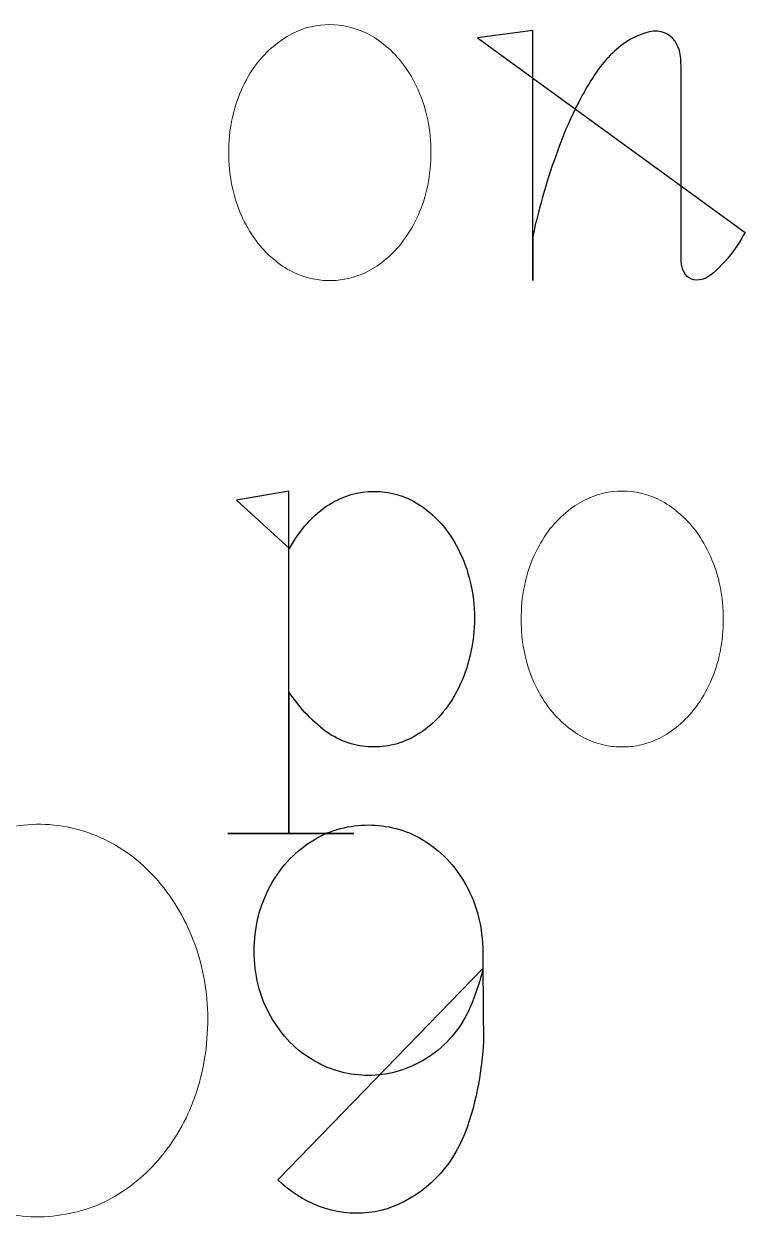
# Model space of a CAD drawing. Header units: centimetres. Extents: x -10 to 10, y -7.3 to 7.3.
# Drawn here: x -5.204 to -4.681, y 6.315 to 7.181 of the extents above; entities that cross this region are included whole.
import ezdxf

# ---------------------------------------------------------------- set-up
doc = ezdxf.new("R2010")
doc.units = ezdxf.units.CM
doc.header["$MEASUREMENT"] = 0
doc.layers.add('Layer 1', color=7, linetype='Continuous')

msp = doc.modelspace()

# ---------------------------------------------------------------- linework, layer by layer
at = {"layer": 'Layer 1', "color": 7, "lineweight": 0}
for points, knots in [([(-4.98262, 6.99479), (-4.98262, 6.99479), (-4.98397, 6.99479), (-4.98397, 6.99479), (-4.98397, 6.99479), (-4.98797, 6.99479), (-4.99196, 6.99537), (-4.99614, 6.99632), (-4.99614, 6.99632), (-5.00053, 6.99746), (-5.00508, 6.99899), (-5.00966, 7.00127), (-5.00966, 7.00127), (-5.01424, 7.00355), (-5.01881, 7.00661), (-5.02318, 7.01042), (-5.02318, 7.01042), (-5.02757, 7.01404), (-5.03194, 7.01841), (-5.03593, 7.02394), (-5.03593, 7.02394), (-5.03993, 7.02926), (-5.04336, 7.03537), (-5.04641, 7.04204), (-5.04641, 7.04204), (-5.04945, 7.04889), (-5.05175, 7.05614), (-5.05326, 7.06376), (-5.05326, 7.06376), (-5.05498, 7.07157), (-5.05554, 7.07958), (-5.05554, 7.08757), (-5.05554, 7.08757), (-5.05554, 7.09538), (-5.05498, 7.10358), (-5.05326, 7.11138), (-5.05326, 7.11138), (-5.05173, 7.119), (-5.04945, 7.12604), (-5.04641, 7.1331), (-5.04641, 7.1331), (-5.04337, 7.13977), (-5.03993, 7.14585), (-5.03593, 7.1512), (-5.03593, 7.1512), (-5.03193, 7.15652), (-5.02754, 7.1611), (-5.02318, 7.16454), (-5.02318, 7.16454), (-5.01442, 7.17216), (-5.00508, 7.17674), (-4.99593, 7.17883), (-4.99593, 7.17883), (-4.9868, 7.18092), (-4.97765, 7.18092), (-4.9687, 7.17883), (-4.9687, 7.17883), (-4.96412, 7.17769), (-4.95955, 7.17597), (-4.95497, 7.17388), (-4.95497, 7.17388), (-4.95039, 7.1716), (-4.94582, 7.16835), (-4.94145, 7.16454), (-4.94145, 7.16454), (-4.93687, 7.1611), (-4.93269, 7.15655), (-4.9287, 7.1512), (-4.9287, 7.1512), (-4.9247, 7.14586), (-4.92108, 7.13977), (-4.91822, 7.1331), (-4.91822, 7.1331), (-4.91518, 7.12606), (-4.91272, 7.119), (-4.91118, 7.11138), (-4.91118, 7.11138), (-4.90965, 7.10357), (-4.9089, 7.09537), (-4.9089, 7.08757), (-4.9089, 7.08757), (-4.9089, 7.07958), (-4.90967, 7.07156), (-4.91118, 7.06376), (-4.91118, 7.06376), (-4.91271, 7.05614), (-4.91518, 7.04889), (-4.91822, 7.04204), (-4.91822, 7.04204), (-4.92108, 7.03537), (-4.9247, 7.02929), (-4.9287, 7.02394), (-4.9287, 7.02394), (-4.9327, 7.01841), (-4.9369, 7.01402), (-4.94145, 7.01042), (-4.94145, 7.01042), (-4.94584, 7.00661), (-4.95039, 7.00357), (-4.95497, 7.00127), (-4.95497, 7.00127), (-4.95955, 6.99897), (-4.96412, 6.99746), (-4.96849, 6.99632), (-4.96849, 6.99632), (-4.9727, 6.99537), (-4.97669, 6.99479), (-4.98069, 6.99479), (-4.98069, 6.99479), (-4.98069, 6.99479), (-4.98262, 6.99479), (-4.98262, 6.99479)], [0, 0, 0, 0, 0.034483, 0.034483, 0.034483, 0.034483, 0.068966, 0.068966, 0.068966, 0.068966, 0.103448, 0.103448, 0.103448, 0.103448, 0.137931, 0.137931, 0.137931, 0.137931, 0.172414, 0.172414, 0.172414, 0.172414, 0.206897, 0.206897, 0.206897, 0.206897, 0.241379, 0.241379, 0.241379, 0.241379, 0.275862, 0.275862, 0.275862, 0.275862, 0.310345, 0.310345, 0.310345, 0.310345, 0.344828, 0.344828, 0.344828, 0.344828, 0.37931, 0.37931, 0.37931, 0.37931, 0.413793, 0.413793, 0.413793, 0.413793, 0.448276, 0.448276, 0.448276, 0.448276, 0.482759, 0.482759, 0.482759, 0.482759, 0.517241, 0.517241, 0.517241, 0.517241, 0.551724, 0.551724, 0.551724, 0.551724, 0.586207, 0.586207, 0.586207, 0.586207, 0.62069, 0.62069, 0.62069, 0.62069, 0.655172, 0.655172, 0.655172, 0.655172, 0.689655, 0.689655, 0.689655, 0.689655, 0.724138, 0.724138, 0.724138, 0.724138, 0.758621, 0.758621, 0.758621, 0.758621, 0.793103, 0.793103, 0.793103, 0.793103, 0.827586, 0.827586, 0.827586, 0.827586, 0.862069, 0.862069, 0.862069, 0.862069, 0.896552, 0.896552, 0.896552, 0.896552, 0.931034, 0.931034, 0.931034, 0.931034, 1, 1, 1, 1]), ([(-4.77042, 6.65647), (-4.77042, 6.65647), (-4.77175, 6.65647), (-4.77175, 6.65647), (-4.77175, 6.65647), (-4.77575, 6.65647), (-4.77974, 6.65705), (-4.78395, 6.658), (-4.78395, 6.658), (-4.78834, 6.65914), (-4.79289, 6.66067), (-4.79747, 6.66295), (-4.79747, 6.66295), (-4.80202, 6.66504), (-4.8066, 6.66827), (-4.81099, 6.67208), (-4.81099, 6.67208), (-4.81538, 6.6757), (-4.81975, 6.68028), (-4.82374, 6.6856), (-4.82374, 6.6856), (-4.82774, 6.69094), (-4.83117, 6.69703), (-4.83422, 6.70351), (-4.83422, 6.70351), (-4.83726, 6.71057), (-4.83956, 6.7178), (-4.84107, 6.72542), (-4.84107, 6.72542), (-4.84279, 6.73323), (-4.84335, 6.74124), (-4.84335, 6.74923), (-4.84335, 6.74923), (-4.84335, 6.75722), (-4.84279, 6.76505), (-4.84107, 6.77286), (-4.84107, 6.77286), (-4.83954, 6.78048), (-4.83726, 6.78791), (-4.83422, 6.79477), (-4.83422, 6.79477), (-4.83118, 6.80144), (-4.82774, 6.80734), (-4.82374, 6.81287), (-4.82374, 6.81287), (-4.81974, 6.81821), (-4.81538, 6.82258), (-4.81099, 6.82639), (-4.81099, 6.82639), (-4.80221, 6.83401), (-4.79289, 6.83822), (-4.78374, 6.84049), (-4.78374, 6.84049), (-4.77459, 6.84258), (-4.76546, 6.84258), (-4.75649, 6.84049), (-4.75649, 6.84049), (-4.75191, 6.83935), (-4.74736, 6.83782), (-4.74278, 6.83554), (-4.74278, 6.83554), (-4.7382, 6.83326), (-4.73363, 6.8302), (-4.72926, 6.82639), (-4.72926, 6.82639), (-4.72468, 6.82258), (-4.72048, 6.81819), (-4.71651, 6.81287), (-4.71651, 6.81287), (-4.71251, 6.80734), (-4.70889, 6.80144), (-4.70603, 6.79477), (-4.70603, 6.79477), (-4.70299, 6.78792), (-4.7005, 6.78048), (-4.69897, 6.77286), (-4.69897, 6.77286), (-4.69744, 6.76505), (-4.69669, 6.75725), (-4.69669, 6.74923), (-4.69669, 6.74923), (-4.69669, 6.74124), (-4.69746, 6.73322), (-4.69897, 6.72542), (-4.69897, 6.72542), (-4.7005, 6.7178), (-4.70297, 6.71055), (-4.70603, 6.70351), (-4.70603, 6.70351), (-4.70889, 6.69703), (-4.71251, 6.69094), (-4.71651, 6.6856), (-4.71651, 6.6856), (-4.72051, 6.68026), (-4.72471, 6.6757), (-4.72926, 6.67208), (-4.72926, 6.67208), (-4.73365, 6.66827), (-4.7382, 6.66504), (-4.74278, 6.66295), (-4.74278, 6.66295), (-4.74736, 6.66067), (-4.75191, 6.65914), (-4.7563, 6.658), (-4.7563, 6.658), (-4.76048, 6.65705), (-4.7645, 6.65647), (-4.76847, 6.65647), (-4.76847, 6.65647), (-4.76847, 6.65647), (-4.77042, 6.65647), (-4.77042, 6.65647)], [0, 0, 0, 0, 0.034483, 0.034483, 0.034483, 0.034483, 0.068966, 0.068966, 0.068966, 0.068966, 0.103448, 0.103448, 0.103448, 0.103448, 0.137931, 0.137931, 0.137931, 0.137931, 0.172414, 0.172414, 0.172414, 0.172414, 0.206897, 0.206897, 0.206897, 0.206897, 0.241379, 0.241379, 0.241379, 0.241379, 0.275862, 0.275862, 0.275862, 0.275862, 0.310345, 0.310345, 0.310345, 0.310345, 0.344828, 0.344828, 0.344828, 0.344828, 0.37931, 0.37931, 0.37931, 0.37931, 0.413793, 0.413793, 0.413793, 0.413793, 0.448276, 0.448276, 0.448276, 0.448276, 0.482759, 0.482759, 0.482759, 0.482759, 0.517241, 0.517241, 0.517241, 0.517241, 0.551724, 0.551724, 0.551724, 0.551724, 0.586207, 0.586207, 0.586207, 0.586207, 0.62069, 0.62069, 0.62069, 0.62069, 0.655172, 0.655172, 0.655172, 0.655172, 0.689655, 0.689655, 0.689655, 0.689655, 0.724138, 0.724138, 0.724138, 0.724138, 0.758621, 0.758621, 0.758621, 0.758621, 0.793103, 0.793103, 0.793103, 0.793103, 0.827586, 0.827586, 0.827586, 0.827586, 0.862069, 0.862069, 0.862069, 0.862069, 0.896552, 0.896552, 0.896552, 0.896552, 0.931034, 0.931034, 0.931034, 0.931034, 1, 1, 1, 1]), ([(-5.19257, 6.31566), (-5.20934, 6.31547), (-5.22628, 6.31928), (-5.24154, 6.32632), (-5.24154, 6.32632), (-5.25678, 6.33354), (-5.27012, 6.34423), (-5.28096, 6.35699), (-5.28096, 6.35699), (-5.29258, 6.37033), (-5.30152, 6.38652), (-5.30744, 6.40271), (-5.30744, 6.40271), (-5.31353, 6.41927), (-5.31657, 6.43737), (-5.31657, 6.45663), (-5.31657, 6.45663), (-5.31676, 6.47587), (-5.3139, 6.49529), (-5.30744, 6.51341), (-5.30744, 6.51341), (-5.30151, 6.52997), (-5.29257, 6.54561), (-5.28096, 6.55913), (-5.28096, 6.55913), (-5.27009, 6.5717), (-5.25619, 6.58276), (-5.24154, 6.58961), (-5.24154, 6.58961), (-5.22744, 6.59609), (-5.21201, 6.5999), (-5.19505, 6.60046), (-5.19505, 6.60046), (-5.17828, 6.60065), (-5.16134, 6.59684), (-5.14608, 6.58961), (-5.14608, 6.58961), (-5.13084, 6.58257), (-5.1175, 6.5717), (-5.10666, 6.55913), (-5.10666, 6.55913), (-5.09504, 6.54561), (-5.08608, 6.5296), (-5.08018, 6.51341), (-5.08018, 6.51341), (-5.07409, 6.49626), (-5.07084, 6.47856), (-5.07084, 6.45949), (-5.07084, 6.45949), (-5.07084, 6.44025), (-5.0737, 6.42083), (-5.08018, 6.40271), (-5.08018, 6.40271), (-5.08608, 6.38594), (-5.09505, 6.37032), (-5.10666, 6.35699), (-5.10666, 6.35699), (-5.11751, 6.34424), (-5.13143, 6.33336), (-5.14608, 6.32632), (-5.14608, 6.32632), (-5.16018, 6.31968), (-5.17561, 6.31624), (-5.19257, 6.31566)], [0, 0, 0, 0, 0.058824, 0.058824, 0.058824, 0.058824, 0.117647, 0.117647, 0.117647, 0.117647, 0.176471, 0.176471, 0.176471, 0.176471, 0.235294, 0.235294, 0.235294, 0.235294, 0.294118, 0.294118, 0.294118, 0.294118, 0.352941, 0.352941, 0.352941, 0.352941, 0.411765, 0.411765, 0.411765, 0.411765, 0.470588, 0.470588, 0.470588, 0.470588, 0.529412, 0.529412, 0.529412, 0.529412, 0.588235, 0.588235, 0.588235, 0.588235, 0.647059, 0.647059, 0.647059, 0.647059, 0.705882, 0.705882, 0.705882, 0.705882, 0.764706, 0.764706, 0.764706, 0.764706, 0.823529, 0.823529, 0.823529, 0.823529, 0.882353, 0.882353, 0.882353, 0.882353, 1, 1, 1, 1])]:
    msp.add_open_spline(points, degree=3, knots=knots, dxfattribs=at)
at = {"layer": 'Layer 1', "color": 7}
for points, knots in [([(-4.87499, 7.17082), (-4.87499, 7.17082), (-4.83498, 7.17616), (-4.83498, 7.17616), (-4.83498, 7.17616), (-4.83498, 7.17616), (-4.83498, 6.99481), (-4.83498, 6.99481), (-4.83498, 6.99481), (-4.83498, 6.99481), (-4.83498, 7.0268), (-4.83498, 7.0268), (-4.83498, 7.0268), (-4.83022, 7.04889), (-4.82374, 7.07062), (-4.81707, 7.08853), (-4.81707, 7.08853), (-4.81059, 7.10663), (-4.80355, 7.1211), (-4.7967, 7.1333), (-4.7967, 7.1333), (-4.78985, 7.14529), (-4.7826, 7.15521), (-4.77403, 7.16264), (-4.77403, 7.16264), (-4.76546, 7.16989), (-4.75535, 7.17484), (-4.74736, 7.1756), (-4.74736, 7.1756), (-4.73955, 7.17616), (-4.73384, 7.17235), (-4.73059, 7.16645), (-4.73059, 7.16645), (-4.72697, 7.16036), (-4.72734, 7.15198), (-4.72734, 7.14378), (-4.72734, 7.14378), (-4.72734, 7.14378), (-4.72734, 7.01519), (-4.72734, 7.01519), (-4.72734, 7.01519), (-4.72734, 7.00947), (-4.72734, 7.00318), (-4.72411, 6.99918), (-4.72411, 6.99918), (-4.72086, 6.99518), (-4.71591, 6.99384), (-4.71019, 6.99632), (-4.71019, 6.99632), (-4.70447, 6.9986), (-4.69857, 7.00508), (-4.69342, 7.01098), (-4.69342, 7.01098), (-4.68829, 7.01728), (-4.68429, 7.02336), (-4.68085, 7.02966), (-4.68085, 7.02966), (-4.68085, 7.02966), (-4.87499, 7.17082), (-4.87499, 7.17082)], [0, 0, 0, 0, 0.0625, 0.0625, 0.0625, 0.0625, 0.125, 0.125, 0.125, 0.125, 0.1875, 0.1875, 0.1875, 0.1875, 0.25, 0.25, 0.25, 0.25, 0.3125, 0.3125, 0.3125, 0.3125, 0.375, 0.375, 0.375, 0.375, 0.4375, 0.4375, 0.4375, 0.4375, 0.5, 0.5, 0.5, 0.5, 0.5625, 0.5625, 0.5625, 0.5625, 0.625, 0.625, 0.625, 0.625, 0.6875, 0.6875, 0.6875, 0.6875, 0.75, 0.75, 0.75, 0.75, 0.8125, 0.8125, 0.8125, 0.8125, 0.875, 0.875, 0.875, 0.875, 1, 1, 1, 1]), ([(-4.87499, 7.17082), (-4.87499, 7.17082), (-4.87499, 7.17082), (-4.87499, 7.17082), (-4.87499, 7.17082), (-4.87499, 7.17082), (-4.87499, 7.17082), (-4.87499, 7.17082)], [0, 0, 0, 0, 0.333333, 0.333333, 0.333333, 0.333333, 1, 1, 1, 1]), ([(-5.05006, 6.83535), (-5.05006, 6.83535), (-5.01196, 6.84202), (-5.01196, 6.84202), (-5.01196, 6.84202), (-5.01196, 6.84202), (-5.01196, 6.59381), (-5.01196, 6.59381), (-5.01196, 6.59381), (-5.01196, 6.59381), (-5.05636, 6.59381), (-5.05636, 6.59381), (-5.05636, 6.59381), (-5.05636, 6.59381), (-4.96492, 6.59381), (-4.96492, 6.59381), (-4.96492, 6.59381), (-4.96492, 6.59381), (-5.01196, 6.59381), (-5.01196, 6.59381), (-5.01196, 6.59381), (-5.01196, 6.59381), (-5.01196, 6.69649), (-5.01196, 6.69649), (-5.01196, 6.69649), (-5.00796, 6.69059), (-5.00339, 6.68448), (-4.99844, 6.67972), (-4.99844, 6.67972), (-4.99368, 6.67438), (-4.98852, 6.67001), (-4.9832, 6.66638), (-4.9832, 6.66638), (-4.97786, 6.66294), (-4.97233, 6.66048), (-4.9668, 6.65876), (-4.9668, 6.65876), (-4.9613, 6.65723), (-4.95577, 6.65648), (-4.95024, 6.65648), (-4.95024, 6.65648), (-4.939, 6.65648), (-4.92775, 6.65952), (-4.91709, 6.6664), (-4.91709, 6.6664), (-4.91175, 6.67002), (-4.90643, 6.67421), (-4.90166, 6.67974), (-4.90166, 6.67974), (-4.8969, 6.68527), (-4.89253, 6.69175), (-4.88891, 6.69916), (-4.88891, 6.69916), (-4.88529, 6.70659), (-4.88224, 6.71477), (-4.88034, 6.72337), (-4.88034, 6.72337), (-4.87825, 6.73213), (-4.8773, 6.74107), (-4.8773, 6.74985), (-4.8773, 6.74985), (-4.8773, 6.75898), (-4.87825, 6.76776), (-4.88034, 6.77615), (-4.88034, 6.77615), (-4.88225, 6.78435), (-4.88529, 6.79253), (-4.88891, 6.79957), (-4.88891, 6.79957), (-4.89253, 6.807), (-4.89693, 6.81349), (-4.90166, 6.81881), (-4.90166, 6.81881), (-4.90663, 6.82434), (-4.91195, 6.82852), (-4.9173, 6.83215), (-4.9173, 6.83215), (-4.92262, 6.83559), (-4.92815, 6.83805), (-4.93349, 6.83958), (-4.93349, 6.83958), (-4.93902, 6.84111), (-4.94452, 6.84186), (-4.95026, 6.84186), (-4.95026, 6.84186), (-4.96111, 6.84186), (-4.97235, 6.83882), (-4.98302, 6.83215), (-4.98302, 6.83215), (-4.98836, 6.82853), (-4.99368, 6.82434), (-4.99845, 6.81881), (-4.99845, 6.81881), (-5.00342, 6.81347), (-5.00779, 6.80698), (-5.0116, 6.80034), (-5.0116, 6.80034), (-5.0116, 6.80034), (-5.05006, 6.83535), (-5.05006, 6.83535)], [0, 0, 0, 0, 0.038462, 0.038462, 0.038462, 0.038462, 0.076923, 0.076923, 0.076923, 0.076923, 0.115385, 0.115385, 0.115385, 0.115385, 0.153846, 0.153846, 0.153846, 0.153846, 0.192308, 0.192308, 0.192308, 0.192308, 0.230769, 0.230769, 0.230769, 0.230769, 0.269231, 0.269231, 0.269231, 0.269231, 0.307692, 0.307692, 0.307692, 0.307692, 0.346154, 0.346154, 0.346154, 0.346154, 0.384615, 0.384615, 0.384615, 0.384615, 0.423077, 0.423077, 0.423077, 0.423077, 0.461538, 0.461538, 0.461538, 0.461538, 0.5, 0.5, 0.5, 0.5, 0.538462, 0.538462, 0.538462, 0.538462, 0.576923, 0.576923, 0.576923, 0.576923, 0.615385, 0.615385, 0.615385, 0.615385, 0.653846, 0.653846, 0.653846, 0.653846, 0.692308, 0.692308, 0.692308, 0.692308, 0.730769, 0.730769, 0.730769, 0.730769, 0.769231, 0.769231, 0.769231, 0.769231, 0.807692, 0.807692, 0.807692, 0.807692, 0.846154, 0.846154, 0.846154, 0.846154, 0.884615, 0.884615, 0.884615, 0.884615, 0.923077, 0.923077, 0.923077, 0.923077, 1, 1, 1, 1]), ([(-5.05006, 6.83535), (-5.05006, 6.83535), (-5.05006, 6.83535), (-5.05006, 6.83535), (-5.05006, 6.83535), (-5.05006, 6.83535), (-5.05006, 6.83535), (-5.05006, 6.83535)], [0, 0, 0, 0, 0.333333, 0.333333, 0.333333, 0.333333, 1, 1, 1, 1]), ([(-5.01995, 6.34254), (-5.00299, 6.32577), (-4.97823, 6.31587), (-4.95404, 6.31873), (-4.95404, 6.31873), (-4.93004, 6.32159), (-4.90718, 6.33683), (-4.89329, 6.35874), (-4.89329, 6.35874), (-4.87919, 6.38065), (-4.87443, 6.40941), (-4.87215, 6.42692), (-4.87215, 6.42692), (-4.86966, 6.44483), (-4.87101, 6.45169), (-4.87101, 6.45835), (-4.87101, 6.45835), (-4.87101, 6.45835), (-4.8712, 6.50788), (-4.8712, 6.50788), (-4.8712, 6.50788), (-4.87139, 6.51664), (-4.87234, 6.52503), (-4.87424, 6.53302), (-4.87424, 6.53302), (-4.87633, 6.54122), (-4.87937, 6.54903), (-4.88339, 6.55607), (-4.88339, 6.55607), (-4.8872, 6.56332), (-4.89196, 6.56959), (-4.89728, 6.57531), (-4.89728, 6.57531), (-4.90262, 6.58065), (-4.90852, 6.58542), (-4.91482, 6.58923), (-4.91482, 6.58923), (-4.92091, 6.59304), (-4.92757, 6.59571), (-4.93424, 6.59722), (-4.93424, 6.59722), (-4.94091, 6.59913), (-4.94758, 6.59989), (-4.95424, 6.59989), (-4.95424, 6.59989), (-4.9609, 6.59989), (-4.96776, 6.59912), (-4.97443, 6.59722), (-4.97443, 6.59722), (-4.98091, 6.59569), (-4.98739, 6.59304), (-4.99369, 6.58923), (-4.99369, 6.58923), (-4.99996, 6.58542), (-5.00586, 6.58066), (-5.01121, 6.57531), (-5.01121, 6.57531), (-5.01674, 6.56959), (-5.02132, 6.5633), (-5.02531, 6.55607), (-5.02531, 6.55607), (-5.02912, 6.54903), (-5.03216, 6.5412), (-5.03425, 6.53302), (-5.03425, 6.53302), (-5.03616, 6.52503), (-5.03711, 6.51664), (-5.03711, 6.50825), (-5.03711, 6.50825), (-5.03711, 6.49986), (-5.03616, 6.49169), (-5.03425, 6.48407), (-5.03425, 6.48407), (-5.03234, 6.47608), (-5.02912, 6.46843), (-5.02531, 6.4614), (-5.02531, 6.4614), (-5.02131, 6.45455), (-5.01655, 6.44806), (-5.01121, 6.44235), (-5.01121, 6.44235), (-5.00587, 6.43701), (-4.99978, 6.43243), (-4.99351, 6.42883), (-4.99351, 6.42883), (-4.98742, 6.42521), (-4.98094, 6.42253), (-4.97427, 6.42084), (-4.97427, 6.42084), (-4.9676, 6.41912), (-4.96093, 6.41817), (-4.95427, 6.41817), (-4.95427, 6.41817), (-4.94761, 6.41817), (-4.94093, 6.41912), (-4.93445, 6.42084), (-4.93445, 6.42084), (-4.92778, 6.42256), (-4.9213, 6.42523), (-4.91503, 6.42883), (-4.91503, 6.42883), (-4.90873, 6.43245), (-4.90283, 6.43703), (-4.8973, 6.44235), (-4.8973, 6.44235), (-4.89196, 6.44807), (-4.88701, 6.45436), (-4.88243, 6.46331), (-4.88243, 6.46331), (-4.87804, 6.47225), (-4.87386, 6.48389), (-4.87119, 6.4957), (-4.87119, 6.4957), (-4.87119, 6.4957), (-5.01995, 6.34254), (-5.01995, 6.34254)], [0, 0, 0, 0, 0.033333, 0.033333, 0.033333, 0.033333, 0.066667, 0.066667, 0.066667, 0.066667, 0.1, 0.1, 0.1, 0.1, 0.133333, 0.133333, 0.133333, 0.133333, 0.166667, 0.166667, 0.166667, 0.166667, 0.2, 0.2, 0.2, 0.2, 0.233333, 0.233333, 0.233333, 0.233333, 0.266667, 0.266667, 0.266667, 0.266667, 0.3, 0.3, 0.3, 0.3, 0.333333, 0.333333, 0.333333, 0.333333, 0.366667, 0.366667, 0.366667, 0.366667, 0.4, 0.4, 0.4, 0.4, 0.433333, 0.433333, 0.433333, 0.433333, 0.466667, 0.466667, 0.466667, 0.466667, 0.5, 0.5, 0.5, 0.5, 0.533333, 0.533333, 0.533333, 0.533333, 0.566667, 0.566667, 0.566667, 0.566667, 0.6, 0.6, 0.6, 0.6, 0.633333, 0.633333, 0.633333, 0.633333, 0.666667, 0.666667, 0.666667, 0.666667, 0.7, 0.7, 0.7, 0.7, 0.733333, 0.733333, 0.733333, 0.733333, 0.766667, 0.766667, 0.766667, 0.766667, 0.8, 0.8, 0.8, 0.8, 0.833333, 0.833333, 0.833333, 0.833333, 0.866667, 0.866667, 0.866667, 0.866667, 0.9, 0.9, 0.9, 0.9, 0.933333, 0.933333, 0.933333, 0.933333, 1, 1, 1, 1]), ([(-5.01995, 6.34254), (-5.01995, 6.34254), (-5.01995, 6.34254), (-5.01995, 6.34254), (-5.01995, 6.34254), (-5.01995, 6.34254), (-5.01995, 6.34254), (-5.01995, 6.34254)], [0, 0, 0, 0, 0.333333, 0.333333, 0.333333, 0.333333, 1, 1, 1, 1])]:
    msp.add_open_spline(points, degree=3, knots=knots, dxfattribs=at)
at = {"layer": 'Layer 1', "lineweight": 0}
for points, knots in [([(-4.87499, 7.17082), (-4.87499, 7.17082), (-4.83498, 7.17616), (-4.83498, 7.17616), (-4.83498, 7.17616), (-4.83498, 7.17616), (-4.83498, 6.99481), (-4.83498, 6.99481), (-4.83498, 6.99481), (-4.83498, 6.99481), (-4.83498, 7.0268), (-4.83498, 7.0268), (-4.83498, 7.0268), (-4.83022, 7.04889), (-4.82374, 7.07062), (-4.81707, 7.08853), (-4.81707, 7.08853), (-4.81059, 7.10663), (-4.80355, 7.1211), (-4.7967, 7.1333), (-4.7967, 7.1333), (-4.78985, 7.14529), (-4.7826, 7.15521), (-4.77403, 7.16264), (-4.77403, 7.16264), (-4.76546, 7.16989), (-4.75535, 7.17484), (-4.74736, 7.1756), (-4.74736, 7.1756), (-4.73955, 7.17616), (-4.73384, 7.17235), (-4.73059, 7.16645), (-4.73059, 7.16645), (-4.72697, 7.16036), (-4.72734, 7.15198), (-4.72734, 7.14378), (-4.72734, 7.14378), (-4.72734, 7.14378), (-4.72734, 7.01519), (-4.72734, 7.01519), (-4.72734, 7.01519), (-4.72734, 7.00947), (-4.72734, 7.00318), (-4.72411, 6.99918), (-4.72411, 6.99918), (-4.72086, 6.99518), (-4.71591, 6.99384), (-4.71019, 6.99632), (-4.71019, 6.99632), (-4.70447, 6.9986), (-4.69857, 7.00508), (-4.69342, 7.01098), (-4.69342, 7.01098), (-4.68829, 7.01728), (-4.68429, 7.02336), (-4.68085, 7.02966)], [0, 0, 0, 0, 0.066667, 0.066667, 0.066667, 0.066667, 0.133333, 0.133333, 0.133333, 0.133333, 0.2, 0.2, 0.2, 0.2, 0.266667, 0.266667, 0.266667, 0.266667, 0.333333, 0.333333, 0.333333, 0.333333, 0.4, 0.4, 0.4, 0.4, 0.466667, 0.466667, 0.466667, 0.466667, 0.533333, 0.533333, 0.533333, 0.533333, 0.6, 0.6, 0.6, 0.6, 0.666667, 0.666667, 0.666667, 0.666667, 0.733333, 0.733333, 0.733333, 0.733333, 0.8, 0.8, 0.8, 0.8, 0.866667, 0.866667, 0.866667, 0.866667, 1, 1, 1, 1]), ([(-4.87499, 7.17082), (-4.87499, 7.17082), (-4.87499, 7.17082), (-4.87499, 7.17082), (-4.87499, 7.17082), (-4.87499, 7.17082), (-4.87499, 7.17082), (-4.87499, 7.17082)], [0, 0, 0, 0, 0.333333, 0.333333, 0.333333, 0.333333, 1, 1, 1, 1]), ([(-5.05006, 6.83535), (-5.05006, 6.83535), (-5.01196, 6.84202), (-5.01196, 6.84202), (-5.01196, 6.84202), (-5.01196, 6.84202), (-5.01196, 6.59381), (-5.01196, 6.59381), (-5.01196, 6.59381), (-5.01196, 6.59381), (-5.05636, 6.59381), (-5.05636, 6.59381), (-5.05636, 6.59381), (-5.05636, 6.59381), (-4.96492, 6.59381), (-4.96492, 6.59381), (-4.96492, 6.59381), (-4.96492, 6.59381), (-5.01196, 6.59381), (-5.01196, 6.59381), (-5.01196, 6.59381), (-5.01196, 6.59381), (-5.01196, 6.69649), (-5.01196, 6.69649), (-5.01196, 6.69649), (-5.00796, 6.69059), (-5.00339, 6.68448), (-4.99844, 6.67972), (-4.99844, 6.67972), (-4.99368, 6.67438), (-4.98852, 6.67001), (-4.9832, 6.66638), (-4.9832, 6.66638), (-4.97786, 6.66294), (-4.97233, 6.66048), (-4.9668, 6.65876), (-4.9668, 6.65876), (-4.9613, 6.65723), (-4.95577, 6.65648), (-4.95024, 6.65648), (-4.95024, 6.65648), (-4.939, 6.65648), (-4.92775, 6.65952), (-4.91709, 6.6664), (-4.91709, 6.6664), (-4.91175, 6.67002), (-4.90643, 6.67421), (-4.90166, 6.67974), (-4.90166, 6.67974), (-4.8969, 6.68527), (-4.89253, 6.69175), (-4.88891, 6.69916), (-4.88891, 6.69916), (-4.88529, 6.70659), (-4.88224, 6.71477), (-4.88034, 6.72337), (-4.88034, 6.72337), (-4.87825, 6.73213), (-4.8773, 6.74107), (-4.8773, 6.74985), (-4.8773, 6.74985), (-4.8773, 6.75898), (-4.87825, 6.76776), (-4.88034, 6.77615), (-4.88034, 6.77615), (-4.88225, 6.78435), (-4.88529, 6.79253), (-4.88891, 6.79957), (-4.88891, 6.79957), (-4.89253, 6.807), (-4.89693, 6.81349), (-4.90166, 6.81881), (-4.90166, 6.81881), (-4.90663, 6.82434), (-4.91195, 6.82852), (-4.9173, 6.83215), (-4.9173, 6.83215), (-4.92262, 6.83559), (-4.92815, 6.83805), (-4.93349, 6.83958), (-4.93349, 6.83958), (-4.93902, 6.84111), (-4.94452, 6.84186), (-4.95026, 6.84186), (-4.95026, 6.84186), (-4.96111, 6.84186), (-4.97235, 6.83882), (-4.98302, 6.83215), (-4.98302, 6.83215), (-4.98836, 6.82853), (-4.99368, 6.82434), (-4.99845, 6.81881), (-4.99845, 6.81881), (-5.00342, 6.81347), (-5.00779, 6.80698), (-5.0116, 6.80034)], [0, 0, 0, 0, 0.04, 0.04, 0.04, 0.04, 0.08, 0.08, 0.08, 0.08, 0.12, 0.12, 0.12, 0.12, 0.16, 0.16, 0.16, 0.16, 0.2, 0.2, 0.2, 0.2, 0.24, 0.24, 0.24, 0.24, 0.28, 0.28, 0.28, 0.28, 0.32, 0.32, 0.32, 0.32, 0.36, 0.36, 0.36, 0.36, 0.4, 0.4, 0.4, 0.4, 0.44, 0.44, 0.44, 0.44, 0.48, 0.48, 0.48, 0.48, 0.52, 0.52, 0.52, 0.52, 0.56, 0.56, 0.56, 0.56, 0.6, 0.6, 0.6, 0.6, 0.64, 0.64, 0.64, 0.64, 0.68, 0.68, 0.68, 0.68, 0.72, 0.72, 0.72, 0.72, 0.76, 0.76, 0.76, 0.76, 0.8, 0.8, 0.8, 0.8, 0.84, 0.84, 0.84, 0.84, 0.88, 0.88, 0.88, 0.88, 0.92, 0.92, 0.92, 0.92, 1, 1, 1, 1]), ([(-5.05006, 6.83535), (-5.05006, 6.83535), (-5.05006, 6.83535), (-5.05006, 6.83535), (-5.05006, 6.83535), (-5.05006, 6.83535), (-5.05006, 6.83535), (-5.05006, 6.83535)], [0, 0, 0, 0, 0.333333, 0.333333, 0.333333, 0.333333, 1, 1, 1, 1]), ([(-5.01995, 6.34254), (-5.00299, 6.32577), (-4.97823, 6.31587), (-4.95404, 6.31873), (-4.95404, 6.31873), (-4.93004, 6.32159), (-4.90718, 6.33683), (-4.89329, 6.35874), (-4.89329, 6.35874), (-4.87919, 6.38065), (-4.87443, 6.40941), (-4.87215, 6.42692), (-4.87215, 6.42692), (-4.86966, 6.44483), (-4.87101, 6.45169), (-4.87101, 6.45835), (-4.87101, 6.45835), (-4.87101, 6.45835), (-4.8712, 6.50788), (-4.8712, 6.50788), (-4.8712, 6.50788), (-4.87139, 6.51664), (-4.87234, 6.52503), (-4.87424, 6.53302), (-4.87424, 6.53302), (-4.87633, 6.54122), (-4.87937, 6.54903), (-4.88339, 6.55607), (-4.88339, 6.55607), (-4.8872, 6.56332), (-4.89196, 6.56959), (-4.89728, 6.57531), (-4.89728, 6.57531), (-4.90262, 6.58065), (-4.90852, 6.58542), (-4.91482, 6.58923), (-4.91482, 6.58923), (-4.92091, 6.59304), (-4.92757, 6.59571), (-4.93424, 6.59722), (-4.93424, 6.59722), (-4.94091, 6.59913), (-4.94758, 6.59989), (-4.95424, 6.59989), (-4.95424, 6.59989), (-4.9609, 6.59989), (-4.96776, 6.59912), (-4.97443, 6.59722), (-4.97443, 6.59722), (-4.98091, 6.59569), (-4.98739, 6.59304), (-4.99369, 6.58923), (-4.99369, 6.58923), (-4.99996, 6.58542), (-5.00586, 6.58066), (-5.01121, 6.57531), (-5.01121, 6.57531), (-5.01674, 6.56959), (-5.02132, 6.5633), (-5.02531, 6.55607), (-5.02531, 6.55607), (-5.02912, 6.54903), (-5.03216, 6.5412), (-5.03425, 6.53302), (-5.03425, 6.53302), (-5.03616, 6.52503), (-5.03711, 6.51664), (-5.03711, 6.50825), (-5.03711, 6.50825), (-5.03711, 6.49986), (-5.03616, 6.49169), (-5.03425, 6.48407), (-5.03425, 6.48407), (-5.03234, 6.47608), (-5.02912, 6.46843), (-5.02531, 6.4614), (-5.02531, 6.4614), (-5.02131, 6.45455), (-5.01655, 6.44806), (-5.01121, 6.44235), (-5.01121, 6.44235), (-5.00587, 6.43701), (-4.99978, 6.43243), (-4.99351, 6.42883), (-4.99351, 6.42883), (-4.98742, 6.42521), (-4.98094, 6.42253), (-4.97427, 6.42084), (-4.97427, 6.42084), (-4.9676, 6.41912), (-4.96093, 6.41817), (-4.95427, 6.41817), (-4.95427, 6.41817), (-4.94761, 6.41817), (-4.94093, 6.41912), (-4.93445, 6.42084), (-4.93445, 6.42084), (-4.92778, 6.42256), (-4.9213, 6.42523), (-4.91503, 6.42883), (-4.91503, 6.42883), (-4.90873, 6.43245), (-4.90283, 6.43703), (-4.8973, 6.44235), (-4.8973, 6.44235), (-4.89196, 6.44807), (-4.88701, 6.45436), (-4.88243, 6.46331), (-4.88243, 6.46331), (-4.87804, 6.47225), (-4.87386, 6.48389), (-4.87119, 6.4957)], [0, 0, 0, 0, 0.034483, 0.034483, 0.034483, 0.034483, 0.068966, 0.068966, 0.068966, 0.068966, 0.103448, 0.103448, 0.103448, 0.103448, 0.137931, 0.137931, 0.137931, 0.137931, 0.172414, 0.172414, 0.172414, 0.172414, 0.206897, 0.206897, 0.206897, 0.206897, 0.241379, 0.241379, 0.241379, 0.241379, 0.275862, 0.275862, 0.275862, 0.275862, 0.310345, 0.310345, 0.310345, 0.310345, 0.344828, 0.344828, 0.344828, 0.344828, 0.37931, 0.37931, 0.37931, 0.37931, 0.413793, 0.413793, 0.413793, 0.413793, 0.448276, 0.448276, 0.448276, 0.448276, 0.482759, 0.482759, 0.482759, 0.482759, 0.517241, 0.517241, 0.517241, 0.517241, 0.551724, 0.551724, 0.551724, 0.551724, 0.586207, 0.586207, 0.586207, 0.586207, 0.62069, 0.62069, 0.62069, 0.62069, 0.655172, 0.655172, 0.655172, 0.655172, 0.689655, 0.689655, 0.689655, 0.689655, 0.724138, 0.724138, 0.724138, 0.724138, 0.758621, 0.758621, 0.758621, 0.758621, 0.793103, 0.793103, 0.793103, 0.793103, 0.827586, 0.827586, 0.827586, 0.827586, 0.862069, 0.862069, 0.862069, 0.862069, 0.896552, 0.896552, 0.896552, 0.896552, 0.931034, 0.931034, 0.931034, 0.931034, 1, 1, 1, 1]), ([(-5.01995, 6.34254), (-5.01995, 6.34254), (-5.01995, 6.34254), (-5.01995, 6.34254), (-5.01995, 6.34254), (-5.01995, 6.34254), (-5.01995, 6.34254), (-5.01995, 6.34254)], [0, 0, 0, 0, 0.333333, 0.333333, 0.333333, 0.333333, 1, 1, 1, 1])]:
    msp.add_open_spline(points, degree=3, knots=knots, dxfattribs=at)

doc.saveas('drawing.dxf')
